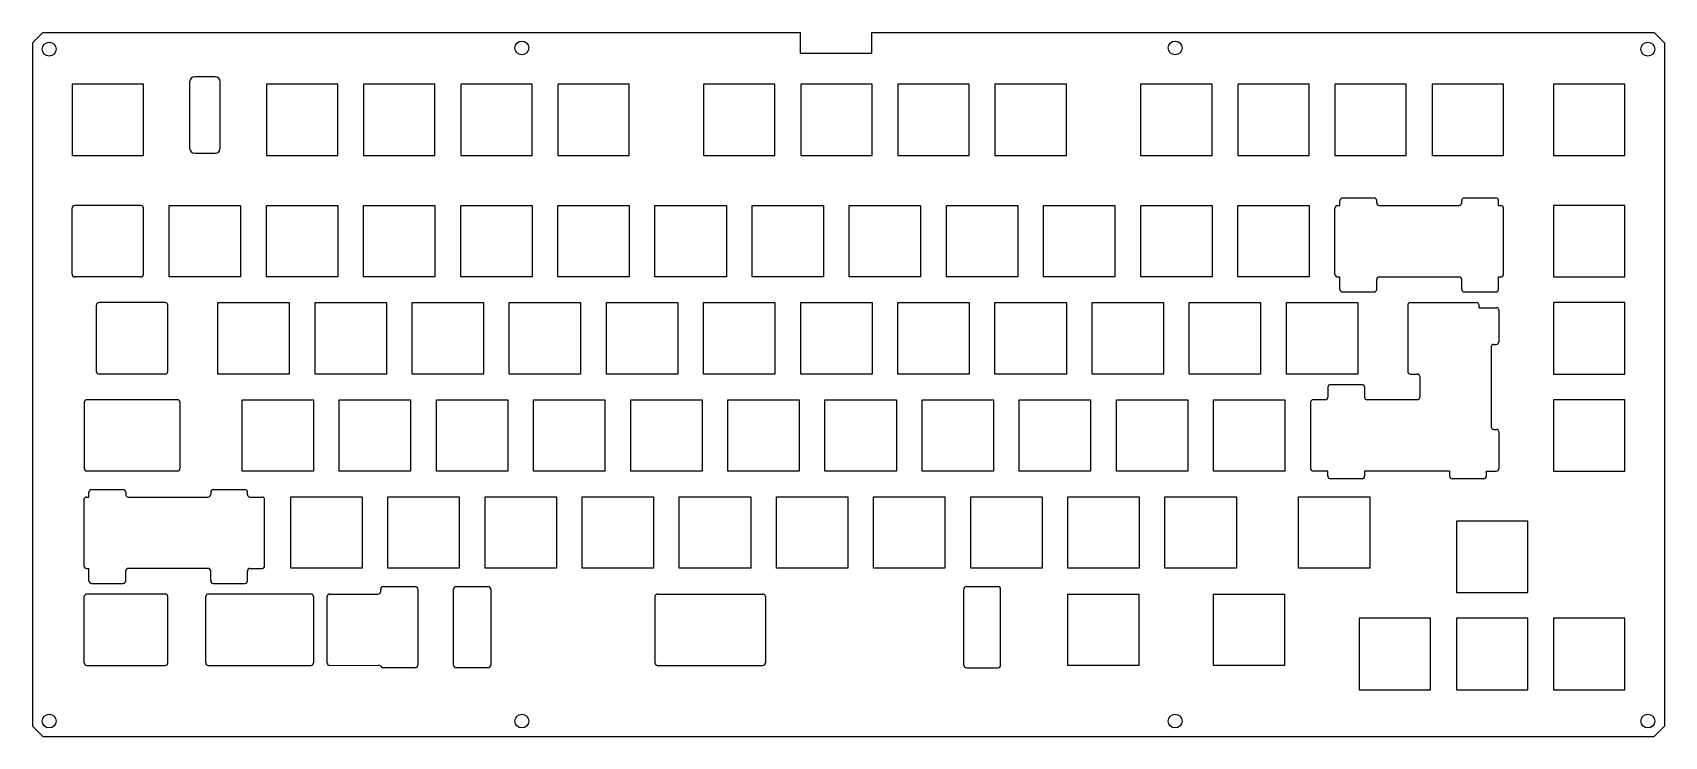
# Model space of a CAD drawing. Header units: millimetres. Extents: x -5 to 315, y 2 to 140.
import ezdxf

# ---------------------------------------------------------------- set-up
doc = ezdxf.new("R2010")
doc.units = ezdxf.units.MM

msp = doc.modelspace()

# ---------------------------------------------------------------- linework, layer by layer
at = {"color": 7, "linetype": 'Continuous', "lineweight": 25}
for p, q in [((-3.13, 139.69), (-5.13, 137.69)), ((-5.13, 137.69), (-5.13, 3.68)), ((-3.13, 139.69), (145.45, 139.69)), ((145.45, 135.69), (145.45, 139.69)), ((159.45, 139.69), (312.88, 139.69)), ((159.45, 135.69), (159.45, 139.69)), ((314.88, 137.69), (312.88, 139.69)), ((314.88, 137.69), (314.88, 3.68)), ((145.45, 135.69), (159.45, 135.69)), ((2.62, 129.6), (2.62, 115.6)), ((16.62, 129.6), (2.62, 129.6)), ((16.62, 115.6), (16.62, 129.6)), ((25.67, 130.04), (25.67, 117.04)), ((30.67, 131.04), (26.67, 131.04)), ((31.67, 117.04), (31.67, 130.04)), ((40.72, 129.6), (40.72, 115.6)), ((54.72, 129.6), (40.72, 129.6)), ((54.72, 115.6), (54.72, 129.6)), ((59.77, 129.6), (59.77, 115.6)), ((73.77, 129.6), (59.77, 129.6)), ((73.77, 115.6), (73.77, 129.6)), ((78.82, 129.6), (78.82, 115.6)), ((92.82, 129.6), (78.82, 129.6)), ((92.82, 115.6), (92.82, 129.6)), ((97.87, 129.6), (97.87, 115.6)), ((111.87, 129.6), (97.87, 129.6)), ((111.87, 115.6), (111.87, 129.6)), ((126.45, 129.6), (126.45, 115.6)), ((140.45, 129.6), (126.45, 129.6)), ((140.45, 115.6), (140.45, 129.6)), ((145.5, 129.6), (145.5, 115.6)), ((159.5, 129.6), (145.5, 129.6)), ((159.5, 115.6), (159.5, 129.6)), ((164.55, 129.6), (164.55, 115.6)), ((178.55, 129.6), (164.55, 129.6)), ((178.55, 115.6), (178.55, 129.6)), ((183.6, 129.6), (183.6, 115.6)), ((197.6, 129.6), (183.6, 129.6)), ((197.6, 115.6), (197.6, 129.6)), ((212.17, 129.6), (212.17, 115.6)), ((226.17, 129.6), (212.17, 129.6)), ((226.17, 115.6), (226.17, 129.6)), ((231.22, 129.6), (231.22, 115.6)), ((245.22, 129.6), (231.22, 129.6)), ((245.22, 115.6), (245.22, 129.6)), ((250.27, 129.6), (250.27, 115.6)), ((264.27, 129.6), (250.27, 129.6)), ((264.27, 115.6), (264.27, 129.6)), ((269.32, 129.6), (269.32, 115.6)), ((283.32, 129.6), (269.32, 129.6)), ((283.32, 115.6), (283.32, 129.6)), ((293.14, 129.6), (293.14, 115.6)), ((307.14, 129.6), (293.14, 129.6)), ((307.14, 115.6), (307.14, 129.6)), ((2.62, 115.6), (16.62, 115.6)), ((26.67, 116.04), (30.67, 116.04)), ((40.72, 115.6), (54.72, 115.6)), ((59.77, 115.6), (73.77, 115.6)), ((78.82, 115.6), (92.82, 115.6)), ((97.87, 115.6), (111.87, 115.6)), ((126.45, 115.6), (140.45, 115.6)), ((145.5, 115.6), (159.5, 115.6)), ((164.55, 115.6), (178.55, 115.6)), ((183.6, 115.6), (197.6, 115.6)), ((212.17, 115.6), (226.17, 115.6)), ((231.22, 115.6), (245.22, 115.6)), ((250.27, 115.6), (264.27, 115.6)), ((269.32, 115.6), (283.32, 115.6)), ((293.14, 115.6), (307.14, 115.6)), ((16.12, 105.79), (3.12, 105.79)), ((21.67, 105.79), (35.67, 105.79)), ((21.67, 91.79), (21.67, 105.79)), ((35.67, 105.79), (35.67, 91.79)), ((40.72, 105.79), (54.72, 105.79)), ((40.72, 91.79), (40.72, 105.79)), ((54.72, 105.79), (54.72, 91.79)), ((59.77, 105.79), (73.77, 105.79)), ((59.77, 91.79), (59.77, 105.79)), ((73.77, 105.79), (73.77, 91.79)), ((78.82, 105.79), (92.82, 105.79)), ((78.82, 91.79), (78.82, 105.79)), ((92.82, 105.79), (92.82, 91.79)), ((97.87, 105.79), (111.87, 105.79)), ((97.87, 91.79), (97.87, 105.79)), ((111.87, 105.79), (111.87, 91.79)), ((116.92, 105.79), (130.92, 105.79)), ((116.92, 91.79), (116.92, 105.79)), ((130.92, 105.79), (130.92, 91.79)), ((135.98, 105.79), (149.97, 105.79)), ((135.98, 91.79), (135.98, 105.79)), ((149.97, 105.79), (149.97, 91.79)), ((155.03, 105.79), (169.02, 105.79)), ((155.03, 91.79), (155.03, 105.79)), ((169.02, 105.79), (169.02, 91.79)), ((174.08, 105.79), (188.07, 105.79)), ((174.08, 91.79), (174.08, 105.79)), ((188.07, 105.79), (188.07, 91.79)), ((193.13, 105.79), (207.12, 105.79)), ((193.13, 91.79), (193.13, 105.79)), ((207.12, 105.79), (207.12, 91.79)), ((212.18, 105.79), (226.17, 105.79)), ((212.18, 91.79), (212.18, 105.79)), ((226.17, 105.79), (226.17, 91.79)), ((231.23, 105.79), (245.22, 105.79)), ((231.23, 91.79), (231.23, 105.79)), ((245.22, 105.79), (245.22, 91.79)), ((250.77, 105.79), (251.26, 105.79)), ((251.26, 105.79), (251.26, 106.77)), ((251.76, 107.27), (257.96, 107.27)), ((258.46, 106.29), (258.46, 106.77)), ((258.96, 105.79), (274.64, 105.79)), ((275.14, 106.29), (275.14, 106.77)), ((275.64, 107.27), (281.84, 107.27)), ((282.34, 105.79), (282.34, 106.77)), ((282.34, 105.79), (282.83, 105.79)), ((293.14, 105.79), (293.14, 91.79)), ((307.14, 105.79), (293.14, 105.79)), ((307.14, 91.79), (307.14, 105.79)), ((2.62, 92.29), (2.62, 105.29)), ((16.62, 92.29), (16.62, 105.29)), ((250.27, 92.29), (250.27, 105.29)), ((283.32, 92.29), (283.32, 105.29)), ((16.12, 91.79), (3.12, 91.79)), ((35.67, 91.79), (21.67, 91.79)), ((54.72, 91.79), (40.72, 91.79)), ((73.77, 91.79), (59.77, 91.79)), ((92.82, 91.79), (78.82, 91.79)), ((111.87, 91.79), (97.87, 91.79)), ((130.92, 91.79), (116.92, 91.79)), ((149.97, 91.79), (135.98, 91.79)), ((169.02, 91.79), (155.03, 91.79)), ((188.07, 91.79), (174.08, 91.79)), ((207.12, 91.79), (193.13, 91.79)), ((226.17, 91.79), (212.18, 91.79)), ((245.22, 91.79), (231.23, 91.79)), ((250.77, 91.79), (251.26, 91.79)), ((251.26, 89.33), (251.26, 91.79)), ((258.46, 89.33), (258.46, 91.29)), ((258.96, 91.79), (274.64, 91.79)), ((275.14, 89.33), (275.14, 91.29)), ((282.34, 91.79), (282.83, 91.79)), ((282.34, 89.33), (282.34, 91.79)), ((293.14, 91.79), (307.14, 91.79)), ((20.89, 86.74), (7.89, 86.74)), ((31.2, 86.74), (45.2, 86.74)), ((31.2, 72.74), (31.2, 86.74)), ((45.2, 86.74), (45.2, 72.74)), ((50.25, 86.74), (64.25, 86.74)), ((50.25, 72.74), (50.25, 86.74)), ((64.25, 86.74), (64.25, 72.74)), ((69.3, 86.74), (83.3, 86.74)), ((69.3, 72.74), (69.3, 86.74)), ((83.3, 86.74), (83.3, 72.74)), ((88.35, 86.74), (102.35, 86.74)), ((88.35, 72.74), (88.35, 86.74)), ((102.35, 86.74), (102.35, 72.74)), ((107.4, 86.74), (121.4, 86.74)), ((107.4, 72.74), (107.4, 86.74)), ((121.4, 86.74), (121.4, 72.74)), ((126.45, 86.74), (140.45, 86.74)), ((126.45, 72.74), (126.45, 86.74)), ((140.45, 86.74), (140.45, 72.74)), ((145.5, 86.74), (159.5, 86.74)), ((145.5, 72.74), (145.5, 86.74)), ((159.5, 86.74), (159.5, 72.74)), ((164.55, 86.74), (178.55, 86.74)), ((164.55, 72.74), (164.55, 86.74)), ((178.55, 86.74), (178.55, 72.74)), ((183.6, 86.74), (197.6, 86.74)), ((183.6, 72.74), (183.6, 86.74)), ((197.6, 86.74), (197.6, 72.74)), ((202.65, 86.74), (216.65, 86.74)), ((202.65, 72.74), (202.65, 86.74)), ((216.65, 86.74), (216.65, 72.74)), ((221.7, 86.74), (235.7, 86.74)), ((221.7, 72.74), (221.7, 86.74)), ((235.7, 86.74), (235.7, 72.74)), ((240.75, 86.74), (254.75, 86.74)), ((240.75, 72.74), (240.75, 86.74)), ((251.76, 88.83), (257.96, 88.83)), ((254.75, 86.74), (254.75, 72.74)), ((265.06, 86.74), (278.06, 86.74)), ((275.64, 88.83), (281.84, 88.83)), ((293.14, 86.74), (293.14, 72.74)), ((307.14, 86.74), (293.14, 86.74)), ((307.14, 72.74), (307.14, 86.74)), ((7.39, 73.24), (7.39, 86.24)), ((21.39, 73.24), (21.39, 86.24)), ((264.56, 86.24), (264.56, 73.24)), ((278.56, 85.75), (278.56, 86.24)), ((278.56, 85.75), (281.9, 85.75)), ((282.4, 85.25), (282.4, 79.05)), ((280.91, 78.05), (280.91, 62.38)), ((281.41, 78.55), (281.9, 78.55)), ((20.89, 72.74), (7.89, 72.74)), ((45.2, 72.74), (31.2, 72.74)), ((64.25, 72.74), (50.25, 72.74)), ((83.3, 72.74), (69.3, 72.74)), ((102.35, 72.74), (88.35, 72.74)), ((121.4, 72.74), (107.4, 72.74)), ((140.45, 72.74), (126.45, 72.74)), ((159.5, 72.74), (145.5, 72.74)), ((178.55, 72.74), (164.55, 72.74)), ((197.6, 72.74), (183.6, 72.74)), ((216.65, 72.74), (202.65, 72.74)), ((235.7, 72.74), (221.7, 72.74)), ((254.75, 72.74), (240.75, 72.74)), ((255.58, 70.64), (249.38, 70.64)), ((265.06, 72.74), (266.41, 72.74)), ((266.91, 72.24), (266.91, 68.19)), ((293.14, 72.74), (307.14, 72.74)), ((23.27, 67.69), (5.51, 67.69)), ((35.96, 67.69), (49.96, 67.69)), ((35.96, 53.69), (35.96, 67.69)), ((49.96, 67.69), (49.96, 53.69)), ((55.01, 67.69), (69.01, 67.69)), ((55.01, 53.69), (55.01, 67.69)), ((69.01, 67.69), (69.01, 53.69)), ((74.06, 67.69), (88.06, 67.69)), ((74.06, 53.69), (74.06, 67.69)), ((88.06, 67.69), (88.06, 53.69)), ((93.11, 67.69), (107.11, 67.69)), ((93.11, 53.69), (93.11, 67.69)), ((107.11, 67.69), (107.11, 53.69)), ((112.16, 67.69), (126.16, 67.69)), ((112.16, 53.69), (112.16, 67.69)), ((126.16, 67.69), (126.16, 53.69)), ((131.21, 67.69), (145.21, 67.69)), ((131.21, 53.69), (131.21, 67.69)), ((145.21, 67.69), (145.21, 53.69)), ((150.26, 67.69), (164.26, 67.69)), ((150.26, 53.69), (150.26, 67.69)), ((164.26, 67.69), (164.26, 53.69)), ((169.31, 67.69), (183.31, 67.69)), ((169.31, 53.69), (169.31, 67.69)), ((183.31, 67.69), (183.31, 53.69)), ((188.36, 67.69), (202.36, 67.69)), ((188.36, 53.69), (188.36, 67.69)), ((202.36, 67.69), (202.36, 53.69)), ((207.41, 67.69), (221.41, 67.69)), ((207.41, 53.69), (207.41, 67.69)), ((221.41, 67.69), (221.41, 53.69)), ((226.46, 67.69), (240.46, 67.69)), ((226.46, 53.69), (226.46, 67.69)), ((240.46, 67.69), (240.46, 53.69)), ((248.38, 67.69), (246.01, 67.69)), ((248.88, 70.14), (248.88, 68.19)), ((256.08, 70.14), (256.08, 68.19)), ((266.41, 67.69), (256.58, 67.69)), ((293.14, 67.69), (293.14, 53.69)), ((307.14, 67.69), (293.14, 67.69)), ((307.14, 53.69), (307.14, 67.69)), ((5.01, 67.19), (5.01, 54.19)), ((23.77, 67.19), (23.77, 54.19)), ((245.51, 67.19), (245.51, 54.19)), ((281.41, 61.88), (281.9, 61.88)), ((282.4, 61.38), (282.4, 54.19)), ((23.27, 53.69), (5.51, 53.69)), ((49.96, 53.69), (35.96, 53.69)), ((69.01, 53.69), (55.01, 53.69)), ((88.06, 53.69), (74.06, 53.69)), ((107.11, 53.69), (93.11, 53.69)), ((126.16, 53.69), (112.16, 53.69)), ((145.21, 53.69), (131.21, 53.69)), ((164.26, 53.69), (150.26, 53.69)), ((183.31, 53.69), (169.31, 53.69)), ((202.36, 53.69), (188.36, 53.69)), ((221.41, 53.69), (207.41, 53.69)), ((240.46, 53.69), (226.46, 53.69)), ((248.88, 53.69), (246.01, 53.69)), ((248.88, 52.7), (248.88, 53.69)), ((255.58, 52.2), (249.38, 52.2)), ((272.76, 53.69), (256.08, 53.69)), ((256.08, 53.69), (256.08, 52.7)), ((272.76, 53.69), (272.76, 52.7)), ((279.46, 52.2), (273.26, 52.2)), ((279.96, 53.69), (281.9, 53.69)), ((279.96, 53.69), (279.96, 52.7)), ((293.14, 53.69), (307.14, 53.69)), ((4.94, 48.12), (4.94, 35.11)), ((5.44, 48.61), (5.92, 48.61)), ((5.92, 48.61), (5.92, 49.6)), ((6.42, 50.1), (12.62, 50.1)), ((13.12, 49.6), (13.12, 49.11)), ((13.62, 48.61), (29.3, 48.61)), ((29.8, 49.6), (29.8, 49.11)), ((30.3, 50.1), (36.5, 50.1)), ((37, 49.11), (37, 49.6)), ((37.5, 48.61), (39.87, 48.61)), ((40.37, 35.11), (40.37, 48.11)), ((45.49, 48.64), (59.49, 48.64)), ((45.49, 34.64), (45.49, 48.64)), ((59.49, 48.64), (59.49, 34.64)), ((64.54, 48.64), (78.54, 48.64)), ((64.54, 34.64), (64.54, 48.64)), ((78.54, 48.64), (78.54, 34.64)), ((83.59, 48.64), (97.59, 48.64)), ((83.59, 34.64), (83.59, 48.64)), ((97.59, 48.64), (97.59, 34.64)), ((102.64, 48.64), (116.64, 48.64)), ((102.64, 34.64), (102.64, 48.64)), ((116.64, 48.64), (116.64, 34.64)), ((121.69, 48.64), (135.69, 48.64)), ((121.69, 34.64), (121.69, 48.64)), ((135.69, 48.64), (135.69, 34.64)), ((140.74, 48.64), (154.74, 48.64)), ((140.74, 34.64), (140.74, 48.64)), ((154.74, 48.64), (154.74, 34.64)), ((159.79, 48.64), (173.79, 48.64)), ((159.79, 34.64), (159.79, 48.64)), ((173.79, 48.64), (173.79, 34.64)), ((178.84, 48.64), (192.84, 48.64)), ((178.84, 34.64), (178.84, 48.64)), ((192.84, 48.64), (192.84, 34.64)), ((197.89, 48.64), (211.89, 48.64)), ((197.89, 34.64), (197.89, 48.64)), ((211.89, 48.64), (211.89, 34.64)), ((216.94, 48.64), (230.94, 48.64)), ((216.94, 34.64), (216.94, 48.64)), ((230.94, 48.64), (230.94, 34.64)), ((243.13, 48.64), (257.13, 48.64)), ((243.13, 34.64), (243.13, 48.64)), ((257.13, 48.64), (257.13, 34.64)), ((274.09, 43.88), (274.09, 29.88)), ((288.09, 43.88), (274.09, 43.88)), ((288.09, 29.88), (288.09, 43.88)), ((5.44, 34.61), (5.92, 34.61)), ((5.92, 32.16), (5.92, 34.61)), ((13.12, 32.16), (13.12, 34.11)), ((29.3, 34.61), (13.62, 34.61)), ((29.8, 32.16), (29.8, 34.11)), ((37, 32.16), (37, 34.11)), ((37.5, 34.61), (39.87, 34.61)), ((59.49, 34.64), (45.49, 34.64)), ((78.54, 34.64), (64.54, 34.64)), ((97.59, 34.64), (83.59, 34.64)), ((116.64, 34.64), (102.64, 34.64)), ((135.69, 34.64), (121.69, 34.64)), ((154.74, 34.64), (140.74, 34.64)), ((173.79, 34.64), (159.79, 34.64)), ((192.84, 34.64), (178.84, 34.64)), ((211.89, 34.64), (197.89, 34.64)), ((230.94, 34.64), (216.94, 34.64)), ((257.13, 34.64), (243.13, 34.64)), ((5.01, 16.09), (5.01, 29.09)), ((20.89, 29.59), (5.51, 29.59)), ((6.42, 31.66), (12.62, 31.66)), ((21.39, 16.09), (21.39, 29.09)), ((28.82, 16.09), (28.82, 29.09)), ((49.46, 29.59), (29.32, 29.59)), ((30.3, 31.66), (36.5, 31.66)), ((49.96, 29.09), (49.96, 16.09)), ((52.63, 16.09), (52.63, 29.09)), ((53.13, 29.59), (62.63, 29.59)), ((63.13, 30.09), (63.13, 30.57)), ((63.63, 31.07), (69.91, 31.07)), ((70.41, 30.57), (70.41, 15.63)), ((77.43, 15.63), (77.43, 30.57)), ((77.93, 31.07), (84.21, 31.07)), ((84.71, 30.57), (84.71, 15.63)), ((116.92, 29.09), (116.92, 16.09)), ((117.42, 29.59), (138.07, 29.59)), ((138.57, 29.09), (138.57, 16.09)), ((177.51, 15.63), (177.51, 30.57)), ((178.01, 31.07), (184.21, 31.07)), ((184.71, 15.63), (184.71, 30.57)), ((197.89, 15.59), (197.89, 29.59)), ((197.89, 29.59), (211.89, 29.59)), ((211.89, 15.59), (211.89, 29.59)), ((226.46, 15.59), (226.46, 29.59)), ((226.46, 29.59), (240.46, 29.59)), ((240.46, 15.59), (240.46, 29.59)), ((274.09, 29.88), (288.09, 29.88)), ((255.04, 24.83), (255.04, 10.83)), ((269.04, 24.83), (255.04, 24.83)), ((269.04, 10.83), (269.04, 24.83)), ((274.09, 24.83), (274.09, 10.83)), ((288.09, 24.83), (274.09, 24.83)), ((288.09, 10.83), (288.09, 24.83)), ((293.14, 24.83), (293.14, 10.83)), ((307.14, 24.83), (293.14, 24.83)), ((307.14, 10.83), (307.14, 24.83)), ((5.51, 15.59), (20.89, 15.59)), ((29.32, 15.59), (49.46, 15.59)), ((53.13, 15.59), (62.77, 15.63)), ((69.91, 15.13), (63.63, 15.13)), ((84.21, 15.13), (77.93, 15.13)), ((117.42, 15.59), (138.07, 15.59)), ((178.01, 15.13), (184.21, 15.13)), ((211.89, 15.59), (197.89, 15.59)), ((240.46, 15.59), (226.46, 15.59)), ((255.04, 10.83), (269.04, 10.83)), ((274.09, 10.83), (288.09, 10.83)), ((293.14, 10.83), (307.14, 10.83)), ((-5.13, 3.68), (-3.13, 1.68)), ((312.88, 1.68), (314.88, 3.68)), ((-3.13, 1.68), (312.88, 1.68))]:
    msp.add_line(p, q, dxfattribs=at)
for centre in [(-1.88, 136.44), (90.81, 136.69), (218.94, 136.69), (311.63, 136.44), (-1.88, 4.68), (90.81, 4.68), (218.94, 4.68), (311.63, 4.68)]:
    msp.add_circle(centre, 1.35, dxfattribs=at)
for centre, radius, start, end in [((26.67, 130.04), 1, 90, 180), ((30.67, 130.04), 1, 0, 90), ((26.67, 117.04), 1, 180, 270), ((30.67, 117.04), 1, 270, 0), ((3.12, 105.29), 0.5, 90, 180), ((16.12, 105.29), 0.5, 0, 90), ((250.77, 105.29), 0.5, 89.9991, 179.9999), ((251.76, 106.77), 0.5, 90, 180), ((257.96, 106.77), 0.5, 0, 89.9999), ((258.96, 106.29), 0.5, 180, 270), ((274.64, 106.29), 0.5, 270, 0), ((275.64, 106.77), 0.5, 90.0004, 180), ((281.84, 106.77), 0.5, 0, 90), ((282.82, 105.29), 0.5, 0.0001, 89.8894), ((3.12, 92.29), 0.5, 180, 270), ((16.12, 92.29), 0.5, 270, 0.0002), ((250.77, 92.29), 0.5, 179.9998, 270.0009), ((258.96, 91.29), 0.5, 90, 180), ((274.64, 91.29), 0.5, 0, 90), ((282.82, 92.29), 0.5, 270.0818, 0.0002), ((7.89, 86.24), 0.5, 90, 180), ((20.89, 86.24), 0.5, 359.9979, 90), ((251.76, 89.33), 0.5, 180, 270), ((257.96, 89.33), 0.5, 270.0001, 0), ((265.06, 86.24), 0.5, 90, 180), ((275.64, 89.33), 0.5, 180, 269.9996), ((278.06, 86.24), 0.5, 0, 90), ((281.84, 89.33), 0.5, 270, 0.0001), ((281.9, 85.25), 0.5, 0, 90.0011), ((281.41, 78.05), 0.5, 90.001, 179.9999), ((281.9, 79.05), 0.5, 270, 0), ((7.89, 73.24), 0.5, 180, 270), ((20.89, 73.24), 0.5, 270, 0), ((249.38, 70.14), 0.5, 90, 179.9999), ((255.58, 70.14), 0.5, 0, 90), ((265.06, 73.24), 0.5, 180, 270), ((266.41, 72.24), 0.5, 0.0002, 89.9998), ((5.51, 67.19), 0.5, 90, 180), ((23.27, 67.19), 0.5, 0.002, 90.0001), ((246.01, 67.19), 0.5, 90.081, 180.0001), ((248.38, 68.19), 0.5, 269.9997, 0), ((256.58, 68.19), 0.5, 179.9998, 270.0003), ((266.41, 68.19), 0.5, 270.0002, 0.0002), ((281.41, 62.38), 0.5, 180.0002, 270), ((281.9, 61.38), 0.5, 0, 90.0011), ((5.51, 54.19), 0.5, 180, 270), ((23.27, 54.19), 0.5, 270, 0), ((246.01, 54.19), 0.5, 180.0006, 269.8896), ((249.38, 52.7), 0.5, 180, 270), ((255.58, 52.7), 0.5, 270, 359.9997), ((273.26, 52.7), 0.5, 180, 270), ((279.46, 52.7), 0.5, 269.9996, 359.9997), ((281.9, 54.19), 0.5, 269.9991, 0), ((5.44, 48.11), 0.5, 90.11, 178.9441), ((6.42, 49.6), 0.5, 90, 180), ((12.62, 49.6), 0.5, 0, 90), ((13.62, 49.11), 0.5, 180.0001, 270), ((29.3, 49.11), 0.5, 270, 0), ((30.3, 49.6), 0.5, 90, 180), ((36.5, 49.6), 0.5, 0, 90), ((37.5, 49.11), 0.5, 180.0001, 269.9999), ((39.87, 48.11), 0.5, 0.0005, 89.8897), ((5.44, 35.11), 0.5, 180, 269.9185), ((6.42, 32.16), 0.5, 180.0002, 270), ((12.62, 32.16), 0.5, 270, 359.9998), ((13.62, 34.11), 0.5, 90, 180.0003), ((29.3, 34.11), 0.5, 359.9997, 90), ((30.3, 32.16), 0.5, 180.0002, 269.9999), ((36.5, 32.16), 0.5, 270, 359.9998), ((37.5, 34.11), 0.5, 90, 180.0003), ((39.87, 35.11), 0.5, 270.0817, 0), ((5.51, 29.09), 0.5, 89.9999, 179.9998), ((20.89, 29.09), 0.5, 359.9999, 90), ((29.32, 29.09), 0.5, 90, 180), ((49.46, 29.09), 0.5, 359.9994, 89.9994), ((53.13, 29.09), 0.5, 90, 180), ((62.63, 30.09), 0.5, 270, 0), ((63.63, 30.57), 0.5, 89.9996, 180), ((69.91, 30.57), 0.5, 0, 90), ((77.93, 30.57), 0.5, 89.9996, 180), ((84.21, 30.57), 0.5, 0, 90), ((117.42, 29.09), 0.5, 89.9985, 180), ((138.07, 29.09), 0.5, 359.997, 90), ((178.01, 30.57), 0.5, 90.0005, 180), ((184.21, 30.57), 0.5, 0.0007, 90.0006), ((5.51, 16.09), 0.5, 180.0002, 270.0001), ((20.89, 16.09), 0.5, 270, 0.0001), ((29.32, 16.09), 0.5, 180.0004, 269.9999), ((49.46, 16.09), 0.5, 270, 0), ((53.13, 16.09), 0.5, 180, 270), ((117.42, 16.09), 0.5, 180, 270.0033), ((138.07, 16.09), 0.5, 270, 359.997), ((62.77, 15.13), 0.5, 30.0999, 90.2359), ((63.63, 15.63), 0.5, 210.0999, 270.0004), ((69.91, 15.63), 0.5, 270, 0), ((77.93, 15.63), 0.5, 180.0001, 270.0004), ((84.21, 15.63), 0.5, 270, 0), ((178.01, 15.63), 0.5, 180.0001, 269.9995), ((184.21, 15.63), 0.5, 269.9995, 359.9999)]:
    msp.add_arc(centre, radius, start, end, dxfattribs=at)

doc.saveas('drawing.dxf')
